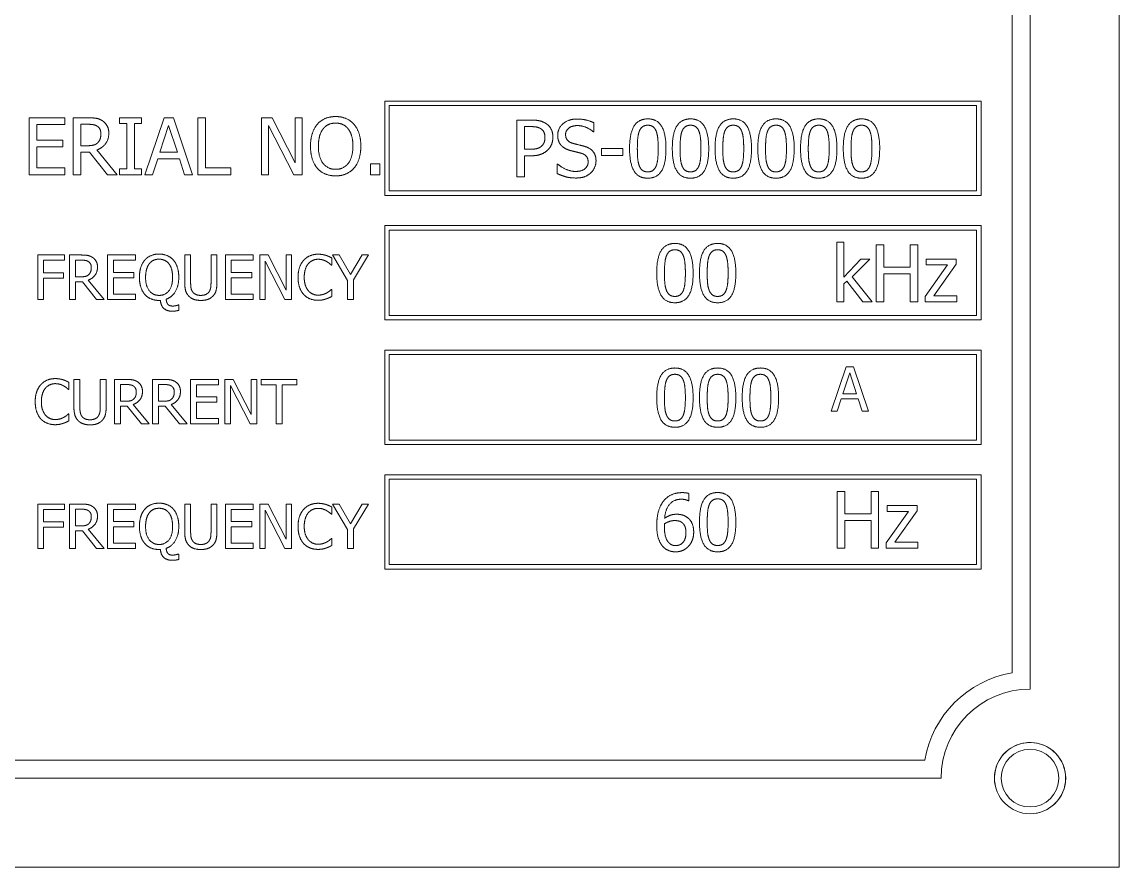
# Model space of a CAD drawing. Header units: millimetres. Extents: x 0 to 10092, y 0 to 7128.
# Drawn here: x 3996.5 to 4058.1, y 2591.2 to 2638.7 of the extents above; entities that cross this region are included whole.
import ezdxf

# ---------------------------------------------------------------- set-up
doc = ezdxf.new("R2010")
doc.units = ezdxf.units.MM
doc.header["$LTSCALE"] = 12
doc.layers.add('가시적인 것(ISO)', color=3, linetype='Continuous', lineweight=5, true_color=0x00ff00)
doc.layers.add('가시적인 좁은 것(ISO)', color=3, linetype='Continuous', lineweight=5, true_color=0x00ff00)

msp = doc.modelspace()

# ---------------------------------------------------------------- linework, layer by layer
at = {"layer": '가시적인 것(ISO)'}
for p, q in [((4058.142, 2686.209), (4058.142, 2591.209)), ((4053.142, 2601.209), (4053.142, 2676.209)), ((4052.142, 2675.293), (4052.142, 2602.125)), ((4016.892, 2634.259), (4016.892, 2628.959)), ((4050.392, 2634.259), (4016.892, 2634.259)), ((4050.392, 2628.959), (4050.392, 2634.259)), ((4017.142, 2629.209), (4017.142, 2634.009)), ((4017.142, 2634.009), (4050.142, 2634.009)), ((4050.142, 2634.009), (4050.142, 2629.209)), ((3996.916, 2630.124), (3996.916, 2633.324)), ((3996.916, 2633.324), (3998.918, 2633.324)), ((3998.918, 2633.324), (3998.918, 2632.945)), ((3999.385, 2630.124), (3999.385, 2633.324)), ((3999.385, 2633.324), (4000.21, 2633.324)), ((4001.991, 2632.997), (4001.991, 2633.324)), ((4001.991, 2633.324), (4003.231, 2633.324)), ((4003.231, 2633.324), (4003.231, 2632.997)), ((4003.412, 2630.124), (4004.491, 2633.324)), ((4004.491, 2633.324), (4005.015, 2633.324)), ((4005.015, 2633.324), (4006.094, 2630.124)), ((4006.397, 2630.124), (4006.397, 2633.324)), ((4006.397, 2633.324), (4006.822, 2633.324)), ((4006.822, 2633.324), (4006.822, 2630.503)), ((4009.96, 2630.124), (4009.96, 2633.324)), ((4009.96, 2633.324), (4010.564, 2633.324)), ((4010.564, 2633.324), (4011.853, 2630.79)), ((4011.853, 2630.79), (4011.853, 2633.324)), ((4011.853, 2633.324), (4012.25, 2633.324)), ((4012.25, 2633.324), (4012.25, 2630.124)), ((4024.313, 2633.194), (4025.117, 2633.194)), ((4024.313, 2629.994), (4024.313, 2633.194)), ((4028.633, 2633.044), (4028.633, 2632.536)), ((3998.918, 2632.945), (3997.342, 2632.945)), ((3997.342, 2632.945), (3997.342, 2632.069)), ((3999.81, 2632.956), (3999.81, 2631.752)), ((4000.233, 2632.956), (3999.81, 2632.956)), ((4002.398, 2632.997), (4001.991, 2632.997)), ((4002.398, 2630.451), (4002.398, 2632.997)), ((4003.231, 2632.997), (4002.824, 2632.997)), ((4002.824, 2632.997), (4002.824, 2630.451)), ((4004.742, 2632.888), (4004.25, 2631.382)), ((4005.238, 2631.382), (4004.742, 2632.888)), ((4011.773, 2630.124), (4010.357, 2632.883)), ((4010.357, 2632.883), (4010.357, 2630.124)), ((4024.738, 2632.826), (4024.738, 2631.55)), ((4025.091, 2632.826), (4024.738, 2632.826)), ((4028.633, 2632.536), (4028.602, 2632.536)), ((3997.342, 2632.069), (3998.812, 2632.069)), ((3998.812, 2632.069), (3998.812, 2631.69)), ((3998.812, 2631.69), (3997.342, 2631.69)), ((3997.342, 2631.69), (3997.342, 2630.503)), ((3999.81, 2631.752), (4000.184, 2631.752)), ((4000.298, 2631.397), (3999.81, 2631.397)), ((3999.81, 2631.397), (3999.81, 2630.124)), ((4001.309, 2630.124), (4000.298, 2631.397)), ((4000.723, 2631.516), (4001.861, 2630.124)), ((4004.25, 2631.382), (4005.238, 2631.382)), ((4024.738, 2631.55), (4025.029, 2631.55)), ((4025.099, 2631.187), (4024.738, 2631.187)), ((4024.738, 2631.187), (4024.738, 2629.994)), ((4029.061, 2631.2), (4029.061, 2631.589)), ((4029.061, 2631.589), (4030.272, 2631.589)), ((4030.272, 2631.2), (4029.061, 2631.2)), ((4030.272, 2631.589), (4030.272, 2631.2)), ((4004.133, 2631.019), (4003.843, 2630.124)), ((4005.354, 2631.019), (4004.133, 2631.019)), ((4005.645, 2630.124), (4005.354, 2631.019)), ((4016.095, 2630.124), (4016.095, 2630.736)), ((4016.095, 2630.736), (4016.609, 2630.736)), ((4016.609, 2630.736), (4016.609, 2630.124)), ((4026.582, 2630.186), (4026.582, 2630.721)), ((4026.582, 2630.721), (4026.613, 2630.721)), ((3998.918, 2630.124), (3996.916, 2630.124)), ((3997.342, 2630.503), (3998.918, 2630.503)), ((3998.918, 2630.503), (3998.918, 2630.124)), ((3999.81, 2630.124), (3999.385, 2630.124)), ((4001.861, 2630.124), (4001.309, 2630.124)), ((4001.991, 2630.124), (4001.991, 2630.451)), ((4001.991, 2630.451), (4002.398, 2630.451)), ((4003.231, 2630.124), (4001.991, 2630.124)), ((4002.824, 2630.451), (4003.231, 2630.451)), ((4003.231, 2630.451), (4003.231, 2630.124)), ((4003.843, 2630.124), (4003.412, 2630.124)), ((4006.094, 2630.124), (4005.645, 2630.124)), ((4008.251, 2630.124), (4006.397, 2630.124)), ((4006.822, 2630.503), (4008.251, 2630.503)), ((4008.251, 2630.503), (4008.251, 2630.124)), ((4010.357, 2630.124), (4009.96, 2630.124)), ((4012.25, 2630.124), (4011.773, 2630.124)), ((4016.609, 2630.124), (4016.095, 2630.124)), ((4024.738, 2629.994), (4024.313, 2629.994)), ((4016.892, 2628.959), (4050.392, 2628.959)), ((4050.142, 2629.209), (4017.142, 2629.209)), ((4016.892, 2627.259), (4016.892, 2621.959)), ((4050.392, 2627.259), (4016.892, 2627.259)), ((4017.142, 2622.209), (4017.142, 2627.009)), ((4017.142, 2627.009), (4050.142, 2627.009)), ((4050.142, 2627.009), (4050.142, 2622.209)), ((4050.392, 2621.959), (4050.392, 2627.259)), ((4042.282, 2622.983), (4042.282, 2626.325)), ((4042.282, 2626.325), (4042.686, 2626.325)), ((4042.686, 2626.325), (4042.686, 2624.37)), ((3997.395, 2623.11), (3997.395, 2625.61)), ((3997.395, 2625.61), (3998.89, 2625.61)), ((3998.89, 2625.61), (3998.89, 2625.314)), ((3999.188, 2623.11), (3999.188, 2625.61)), ((3999.188, 2625.61), (3999.832, 2625.61)), ((4001.321, 2623.11), (4001.321, 2625.61)), ((4001.321, 2625.61), (4002.885, 2625.61)), ((4002.885, 2625.61), (4002.885, 2625.314)), ((4005.652, 2624.05), (4005.652, 2625.61)), ((4005.652, 2625.61), (4005.985, 2625.61)), ((4005.985, 2625.61), (4005.985, 2624.05)), ((4007.129, 2624.041), (4007.129, 2625.61)), ((4007.129, 2625.61), (4007.462, 2625.61)), ((4007.462, 2625.61), (4007.462, 2624.05)), ((4007.938, 2623.11), (4007.938, 2625.61)), ((4007.938, 2625.61), (4009.502, 2625.61)), ((4009.502, 2625.61), (4009.502, 2625.314)), ((4009.866, 2623.11), (4009.866, 2625.61)), ((4009.866, 2625.61), (4010.338, 2625.61)), ((4010.338, 2625.61), (4011.345, 2623.63)), ((4011.345, 2623.63), (4011.345, 2625.61)), ((4011.345, 2625.61), (4011.655, 2625.61)), ((4011.655, 2625.61), (4011.655, 2623.11)), ((4013.955, 2625.61), (4014.323, 2625.61)), ((4014.8, 2624.181), (4013.955, 2625.61)), ((4014.323, 2625.61), (4014.968, 2624.509)), ((4014.968, 2624.509), (4015.624, 2625.61)), ((4015.977, 2625.61), (4015.132, 2624.216)), ((4015.624, 2625.61), (4015.977, 2625.61)), ((4044.504, 2622.983), (4044.504, 2626.183)), ((4044.504, 2626.183), (4044.929, 2626.183)), ((4044.929, 2626.183), (4044.929, 2624.928)), ((4046.402, 2624.928), (4046.402, 2626.183)), ((4046.402, 2626.183), (4046.828, 2626.183)), ((4046.828, 2626.183), (4046.828, 2622.983)), ((3998.89, 2625.314), (3997.727, 2625.314)), ((3997.727, 2625.314), (3997.727, 2624.609)), ((3999.52, 2625.322), (3999.52, 2624.382)), ((3999.85, 2625.322), (3999.52, 2625.322)), ((4002.885, 2625.314), (4001.653, 2625.314)), ((4001.653, 2625.314), (4001.653, 2624.629)), ((4009.502, 2625.314), (4008.27, 2625.314)), ((4008.27, 2625.314), (4008.27, 2624.629)), ((4011.283, 2623.11), (4010.176, 2625.265)), ((4010.176, 2625.265), (4010.176, 2623.11)), ((4013.916, 2625.042), (4013.89, 2625.042)), ((4013.916, 2625.443), (4013.916, 2625.042)), ((4042.686, 2624.37), (4043.635, 2625.384)), ((4044.139, 2625.384), (4043.153, 2624.38)), ((4043.635, 2625.384), (4044.139, 2625.384)), ((4047.258, 2623.283), (4048.513, 2625.052)), ((4047.31, 2625.052), (4047.31, 2625.384)), ((4047.31, 2625.384), (4048.998, 2625.384)), ((4048.513, 2625.052), (4047.31, 2625.052)), ((4048.998, 2625.096), (4047.738, 2623.322)), ((4048.998, 2625.384), (4048.998, 2625.096)), ((3997.727, 2624.609), (3998.841, 2624.609)), ((3998.841, 2624.609), (3998.841, 2624.313)), ((3999.52, 2624.382), (3999.812, 2624.382)), ((4001.653, 2624.629), (4002.802, 2624.629)), ((4002.802, 2624.629), (4002.802, 2624.333)), ((4008.27, 2624.629), (4009.419, 2624.629)), ((4009.419, 2624.629), (4009.419, 2624.333)), ((4043.153, 2624.38), (4044.271, 2622.983)), ((4044.929, 2624.928), (4046.402, 2624.928)), ((4046.402, 2624.549), (4044.929, 2624.549)), ((4044.929, 2624.549), (4044.929, 2622.983)), ((4046.402, 2622.983), (4046.402, 2624.549)), ((3998.841, 2624.313), (3997.727, 2624.313)), ((3997.727, 2624.313), (3997.727, 2623.11)), ((3999.901, 2624.104), (3999.52, 2624.104)), ((3999.52, 2624.104), (3999.52, 2623.11)), ((4000.691, 2623.11), (3999.901, 2624.104)), ((4000.233, 2624.197), (4001.122, 2623.11)), ((4001.653, 2624.333), (4001.653, 2623.405)), ((4002.802, 2624.333), (4001.653, 2624.333)), ((4008.27, 2624.333), (4008.27, 2623.405)), ((4009.419, 2624.333), (4008.27, 2624.333)), ((4014.8, 2623.11), (4014.8, 2624.181)), ((4015.132, 2624.216), (4015.132, 2623.11)), ((4042.847, 2624.142), (4042.686, 2623.986)), ((4042.686, 2623.986), (4042.686, 2622.983)), ((4043.739, 2622.983), (4042.847, 2624.142)), ((4001.653, 2623.405), (4002.885, 2623.405)), ((4002.885, 2623.405), (4002.885, 2623.11)), ((4008.27, 2623.405), (4009.502, 2623.405)), ((4009.502, 2623.405), (4009.502, 2623.11)), ((4013.892, 2623.677), (4013.916, 2623.677)), ((4013.916, 2623.677), (4013.916, 2623.28)), ((4047.258, 2622.983), (4047.258, 2623.283)), ((4047.738, 2623.322), (4049.022, 2623.322)), ((4049.022, 2623.322), (4049.022, 2622.983)), ((3997.727, 2623.11), (3997.395, 2623.11)), ((3999.52, 2623.11), (3999.188, 2623.11)), ((4001.122, 2623.11), (4000.691, 2623.11)), ((4002.885, 2623.11), (4001.321, 2623.11)), ((4004.289, 2623.057), (4004.212, 2623.057)), ((4005.282, 2622.8), (4005.326, 2622.8)), ((4005.326, 2622.8), (4005.326, 2622.498)), ((4009.502, 2623.11), (4007.938, 2623.11)), ((4010.176, 2623.11), (4009.866, 2623.11)), ((4011.655, 2623.11), (4011.283, 2623.11)), ((4015.132, 2623.11), (4014.8, 2623.11)), ((4042.686, 2622.983), (4042.282, 2622.983)), ((4044.271, 2622.983), (4043.739, 2622.983)), ((4044.929, 2622.983), (4044.504, 2622.983)), ((4046.828, 2622.983), (4046.402, 2622.983)), ((4049.022, 2622.983), (4047.258, 2622.983)), ((4016.892, 2621.959), (4050.392, 2621.959)), ((4050.142, 2622.209), (4017.142, 2622.209)), ((4016.892, 2620.259), (4016.892, 2614.959)), ((4050.392, 2620.259), (4016.892, 2620.259)), ((4050.392, 2614.959), (4050.392, 2620.259)), ((4017.142, 2615.209), (4017.142, 2620.009)), ((4017.142, 2620.009), (4050.142, 2620.009)), ((4050.142, 2620.009), (4050.142, 2615.209)), ((4041.973, 2616.825), (4042.815, 2619.325)), ((4043.012, 2618.985), (4042.627, 2617.808)), ((4042.815, 2619.325), (4043.225, 2619.325)), ((4043.399, 2617.808), (4043.012, 2618.985)), ((4043.225, 2619.325), (4044.067, 2616.825)), ((3999.149, 2618.451), (3999.149, 2618.05)), ((3999.429, 2617.058), (3999.429, 2618.618)), ((3999.429, 2618.618), (3999.761, 2618.618)), ((3999.761, 2618.618), (3999.761, 2617.058)), ((4000.906, 2617.05), (4000.906, 2618.618)), ((4000.906, 2618.618), (4001.238, 2618.618)), ((4001.238, 2618.618), (4001.238, 2617.058)), ((4001.714, 2616.118), (4001.714, 2618.618)), ((4001.714, 2618.618), (4002.358, 2618.618)), ((4002.046, 2618.33), (4002.046, 2617.39)), ((4002.377, 2618.33), (4002.046, 2618.33)), ((4003.847, 2616.118), (4003.847, 2618.618)), ((4003.847, 2618.618), (4004.492, 2618.618)), ((4004.18, 2618.33), (4004.18, 2617.39)), ((4004.51, 2618.33), (4004.18, 2618.33)), ((4005.981, 2616.118), (4005.981, 2618.618)), ((4005.981, 2618.618), (4007.545, 2618.618)), ((4007.545, 2618.322), (4006.313, 2618.322)), ((4006.313, 2618.322), (4006.313, 2617.637)), ((4007.545, 2618.618), (4007.545, 2618.322)), ((4007.909, 2616.118), (4007.909, 2618.618)), ((4007.909, 2618.618), (4008.381, 2618.618)), ((4009.325, 2616.118), (4008.219, 2618.273)), ((4008.219, 2618.273), (4008.219, 2616.118)), ((4008.381, 2618.618), (4009.388, 2616.638)), ((4009.388, 2616.638), (4009.388, 2618.618)), ((4009.388, 2618.618), (4009.698, 2618.618)), ((4009.698, 2618.618), (4009.698, 2616.118)), ((4009.949, 2618.322), (4009.949, 2618.618)), ((4009.949, 2618.618), (4011.959, 2618.618)), ((4010.788, 2618.322), (4009.949, 2618.322)), ((4010.788, 2616.118), (4010.788, 2618.322)), ((4011.12, 2618.322), (4011.12, 2616.118)), ((4011.959, 2618.322), (4011.12, 2618.322)), ((4011.959, 2618.618), (4011.959, 2618.322)), ((3999.149, 2618.05), (3999.123, 2618.05)), ((4006.313, 2617.637), (4007.462, 2617.637)), ((4007.462, 2617.637), (4007.462, 2617.341)), ((4042.627, 2617.808), (4043.399, 2617.808)), ((4002.046, 2617.39), (4002.338, 2617.39)), ((4002.427, 2617.112), (4002.046, 2617.112)), ((4002.046, 2617.112), (4002.046, 2616.118)), ((4003.217, 2616.118), (4002.427, 2617.112)), ((4002.759, 2617.206), (4003.649, 2616.118)), ((4004.18, 2617.39), (4004.471, 2617.39)), ((4004.56, 2617.112), (4004.18, 2617.112)), ((4004.18, 2617.112), (4004.18, 2616.118)), ((4005.351, 2616.118), (4004.56, 2617.112)), ((4004.893, 2617.206), (4005.782, 2616.118)), ((4006.313, 2617.341), (4006.313, 2616.413)), ((4007.462, 2617.341), (4006.313, 2617.341)), ((4042.536, 2617.524), (4042.309, 2616.825)), ((4043.49, 2617.524), (4042.536, 2617.524)), ((4043.717, 2616.825), (4043.49, 2617.524)), ((3999.125, 2616.685), (3999.149, 2616.685)), ((3999.149, 2616.685), (3999.149, 2616.288)), ((4006.313, 2616.413), (4007.545, 2616.413)), ((4007.545, 2616.413), (4007.545, 2616.118)), ((4042.309, 2616.825), (4041.973, 2616.825)), ((4044.067, 2616.825), (4043.717, 2616.825)), ((4002.046, 2616.118), (4001.714, 2616.118)), ((4003.649, 2616.118), (4003.217, 2616.118)), ((4004.18, 2616.118), (4003.847, 2616.118)), ((4005.782, 2616.118), (4005.351, 2616.118)), ((4007.545, 2616.118), (4005.981, 2616.118)), ((4008.219, 2616.118), (4007.909, 2616.118)), ((4009.698, 2616.118), (4009.325, 2616.118)), ((4011.12, 2616.118), (4010.788, 2616.118)), ((4050.142, 2615.209), (4017.142, 2615.209)), ((4016.892, 2614.959), (4050.392, 2614.959)), ((4016.892, 2613.259), (4016.892, 2607.959)), ((4050.392, 2613.259), (4016.892, 2613.259)), ((4017.142, 2608.209), (4017.142, 2613.009)), ((4017.142, 2613.009), (4050.142, 2613.009)), ((4050.142, 2613.009), (4050.142, 2608.209)), ((4050.392, 2607.959), (4050.392, 2613.259)), ((4033.967, 2612.21), (4033.967, 2611.798)), ((4042.313, 2609.125), (4042.313, 2612.325)), ((4042.313, 2612.325), (4042.738, 2612.325)), ((4042.738, 2612.325), (4042.738, 2611.07)), ((4044.211, 2611.07), (4044.211, 2612.325)), ((4044.211, 2612.325), (4044.636, 2612.325)), ((4044.636, 2612.325), (4044.636, 2609.125)), ((3997.395, 2609.11), (3997.395, 2611.61)), ((3997.395, 2611.61), (3998.89, 2611.61)), ((3998.89, 2611.61), (3998.89, 2611.314)), ((3999.188, 2609.11), (3999.188, 2611.61)), ((3999.188, 2611.61), (3999.832, 2611.61)), ((4001.321, 2609.11), (4001.321, 2611.61)), ((4001.321, 2611.61), (4002.885, 2611.61)), ((4002.885, 2611.61), (4002.885, 2611.314)), ((4005.652, 2610.05), (4005.652, 2611.61)), ((4005.652, 2611.61), (4005.985, 2611.61)), ((4005.985, 2611.61), (4005.985, 2610.05)), ((4007.129, 2610.041), (4007.129, 2611.61)), ((4007.129, 2611.61), (4007.462, 2611.61)), ((4007.462, 2611.61), (4007.462, 2610.05)), ((4007.938, 2609.11), (4007.938, 2611.61)), ((4007.938, 2611.61), (4009.502, 2611.61)), ((4009.502, 2611.61), (4009.502, 2611.314)), ((4009.866, 2609.11), (4009.866, 2611.61)), ((4009.866, 2611.61), (4010.338, 2611.61)), ((4010.338, 2611.61), (4011.345, 2609.63)), ((4011.345, 2609.63), (4011.345, 2611.61)), ((4011.345, 2611.61), (4011.655, 2611.61)), ((4011.655, 2611.61), (4011.655, 2609.11)), ((4013.916, 2611.443), (4013.916, 2611.042)), ((4013.955, 2611.61), (4014.323, 2611.61)), ((4014.8, 2610.181), (4013.955, 2611.61)), ((4014.323, 2611.61), (4014.968, 2610.509)), ((4014.968, 2610.509), (4015.624, 2611.61)), ((4015.977, 2611.61), (4015.132, 2610.216)), ((4015.624, 2611.61), (4015.977, 2611.61)), ((4033.967, 2611.798), (4033.949, 2611.798)), ((4045.119, 2611.195), (4045.119, 2611.527)), ((4045.119, 2611.527), (4046.807, 2611.527)), ((4046.807, 2611.527), (4046.807, 2611.239)), ((3998.89, 2611.314), (3997.727, 2611.314)), ((3997.727, 2611.314), (3997.727, 2610.609)), ((3999.52, 2611.322), (3999.52, 2610.382)), ((3999.85, 2611.322), (3999.52, 2611.322)), ((4002.885, 2611.314), (4001.653, 2611.314)), ((4001.653, 2611.314), (4001.653, 2610.629)), ((4009.502, 2611.314), (4008.27, 2611.314)), ((4008.27, 2611.314), (4008.27, 2610.629)), ((4011.283, 2609.11), (4010.176, 2611.265)), ((4010.176, 2611.265), (4010.176, 2609.11)), ((4013.916, 2611.042), (4013.89, 2611.042)), ((4042.738, 2611.07), (4044.211, 2611.07)), ((4045.067, 2609.426), (4046.322, 2611.195)), ((4046.322, 2611.195), (4045.119, 2611.195)), ((4046.807, 2611.239), (4045.547, 2609.465)), ((3997.727, 2610.609), (3998.841, 2610.609)), ((3998.841, 2610.313), (3997.727, 2610.313)), ((3997.727, 2610.313), (3997.727, 2609.11)), ((3998.841, 2610.609), (3998.841, 2610.313)), ((3999.52, 2610.382), (3999.812, 2610.382)), ((4000.233, 2610.197), (4001.122, 2609.11)), ((4001.653, 2610.629), (4002.802, 2610.629)), ((4001.653, 2610.333), (4001.653, 2609.405)), ((4002.802, 2610.333), (4001.653, 2610.333)), ((4002.802, 2610.629), (4002.802, 2610.333)), ((4008.27, 2610.629), (4009.419, 2610.629)), ((4008.27, 2610.333), (4008.27, 2609.405)), ((4009.419, 2610.333), (4008.27, 2610.333)), ((4009.419, 2610.629), (4009.419, 2610.333)), ((4015.132, 2610.216), (4015.132, 2609.11)), ((4044.211, 2610.692), (4042.738, 2610.692)), ((4042.738, 2610.692), (4042.738, 2609.125)), ((4044.211, 2609.125), (4044.211, 2610.692)), ((3999.901, 2610.104), (3999.52, 2610.104)), ((3999.52, 2610.104), (3999.52, 2609.11)), ((4000.691, 2609.11), (3999.901, 2610.104)), ((4013.892, 2609.677), (4013.916, 2609.677)), ((4013.916, 2609.677), (4013.916, 2609.28)), ((4014.8, 2609.11), (4014.8, 2610.181)), ((3997.727, 2609.11), (3997.395, 2609.11)), ((3999.52, 2609.11), (3999.188, 2609.11)), ((4001.122, 2609.11), (4000.691, 2609.11)), ((4002.885, 2609.11), (4001.321, 2609.11)), ((4001.653, 2609.405), (4002.885, 2609.405)), ((4002.885, 2609.405), (4002.885, 2609.11)), ((4004.289, 2609.057), (4004.212, 2609.057)), ((4009.502, 2609.11), (4007.938, 2609.11)), ((4008.27, 2609.405), (4009.502, 2609.405)), ((4009.502, 2609.405), (4009.502, 2609.11)), ((4010.176, 2609.11), (4009.866, 2609.11)), ((4011.655, 2609.11), (4011.283, 2609.11)), ((4015.132, 2609.11), (4014.8, 2609.11)), ((4042.738, 2609.125), (4042.313, 2609.125)), ((4044.636, 2609.125), (4044.211, 2609.125)), ((4045.067, 2609.125), (4045.067, 2609.426)), ((4046.83, 2609.125), (4045.067, 2609.125)), ((4045.547, 2609.465), (4046.83, 2609.465)), ((4046.83, 2609.465), (4046.83, 2609.125)), ((4005.282, 2608.8), (4005.326, 2608.8)), ((4005.326, 2608.8), (4005.326, 2608.498)), ((4016.892, 2607.959), (4050.392, 2607.959)), ((4050.142, 2608.209), (4017.142, 2608.209)), ((4047.225, 2597.209), (3919.058, 2597.209)), ((3918.142, 2596.209), (4048.142, 2596.209)), ((4058.142, 2591.209), (3908.142, 2591.209))]:
    msp.add_line(p, q, dxfattribs=at)
for radius in [2.002, 1.621]:
    msp.add_circle((4053.142, 2596.209), radius, dxfattribs=at)
for radius, start, end in [(6, 99.59407, 170.40593), (5, 90, 180)]:
    msp.add_arc((4053.142, 2596.209), radius, start, end, dxfattribs=at)
for points in [[(4000.21, 2633.324), (4000.484, 2633.324), (4000.855, 2633.264), (4001.024, 2633.155)], [(4001.024, 2633.155), (4001.192, 2633.046), (4001.387, 2632.707), (4001.387, 2632.455)], [(4013.1, 2632.958), (4013.287, 2633.171), (4013.808, 2633.391), (4014.13, 2633.391)], [(4014.132, 2633.023), (4013.902, 2633.023), (4013.554, 2632.862), (4013.422, 2632.691)], [(4014.13, 2633.391), (4014.457, 2633.391), (4014.98, 2633.163), (4015.162, 2632.958)], [(4014.84, 2632.691), (4014.713, 2632.857), (4014.355, 2633.023), (4014.132, 2633.023)], [(4025.117, 2633.194), (4025.402, 2633.194), (4025.801, 2633.101), (4025.954, 2632.995)], [(4026.605, 2632.336), (4026.605, 2632.725), (4027.212, 2633.251), (4027.681, 2633.251)], [(4027.681, 2633.251), (4027.951, 2633.251), (4028.428, 2633.145), (4028.633, 2633.044)], [(4030.643, 2631.592), (4030.643, 2632.458), (4031.143, 2633.259), (4031.667, 2633.259)], [(4031.667, 2633.259), (4032.194, 2633.259), (4032.689, 2632.429), (4032.689, 2631.594)], [(4033.044, 2631.592), (4033.044, 2632.458), (4033.545, 2633.259), (4034.069, 2633.259)], [(4034.069, 2633.259), (4034.595, 2633.259), (4035.09, 2632.429), (4035.09, 2631.594)], [(4035.445, 2631.592), (4035.445, 2632.458), (4035.946, 2633.259), (4036.47, 2633.259)], [(4036.47, 2633.259), (4036.996, 2633.259), (4037.492, 2632.429), (4037.492, 2631.594)], [(4037.847, 2631.592), (4037.847, 2632.458), (4038.347, 2633.259), (4038.871, 2633.259)], [(4038.871, 2633.259), (4039.398, 2633.259), (4039.893, 2632.429), (4039.893, 2631.594)], [(4040.248, 2631.592), (4040.248, 2632.458), (4040.749, 2633.259), (4041.272, 2633.259)], [(4041.272, 2633.259), (4041.799, 2633.259), (4042.294, 2632.429), (4042.294, 2631.594)], [(4042.649, 2631.592), (4042.649, 2632.458), (4043.15, 2633.259), (4043.674, 2633.259)], [(4043.674, 2633.259), (4044.2, 2633.259), (4044.695, 2632.429), (4044.695, 2631.594)], [(4000.741, 2632.847), (4000.65, 2632.906), (4000.409, 2632.956), (4000.233, 2632.956)], [(4001.387, 2632.455), (4001.387, 2632.105), (4001.029, 2631.631), (4000.723, 2631.516)], [(4000.943, 2632.421), (4000.943, 2632.562), (4000.845, 2632.777), (4000.741, 2632.847)], [(4000.762, 2631.918), (4000.855, 2632.007), (4000.943, 2632.256), (4000.943, 2632.421)], [(4012.717, 2631.724), (4012.717, 2632.126), (4012.916, 2632.738), (4013.1, 2632.958)], [(4013.422, 2632.691), (4013.295, 2632.528), (4013.16, 2632.035), (4013.16, 2631.724)], [(4015.102, 2631.724), (4015.102, 2632.04), (4014.965, 2632.53), (4014.84, 2632.691)], [(4015.162, 2632.958), (4015.343, 2632.746), (4015.546, 2632.123), (4015.546, 2631.724)], [(4025.661, 2632.704), (4025.56, 2632.772), (4025.291, 2632.826), (4025.091, 2632.826)], [(4025.892, 2632.217), (4025.892, 2632.383), (4025.778, 2632.627), (4025.661, 2632.704)], [(4025.954, 2632.995), (4026.133, 2632.873), (4026.336, 2632.497), (4026.336, 2632.23)], [(4027.71, 2632.883), (4027.414, 2632.883), (4027.049, 2632.606), (4027.049, 2632.38)], [(4028.602, 2632.536), (4028.449, 2632.676), (4027.972, 2632.883), (4027.71, 2632.883)], [(4031.19, 2632.567), (4031.125, 2632.404), (4031.079, 2631.906), (4031.079, 2631.592)], [(4031.667, 2632.904), (4031.488, 2632.904), (4031.257, 2632.735), (4031.19, 2632.567)], [(4032.137, 2632.572), (4032.072, 2632.735), (4031.846, 2632.904), (4031.667, 2632.904)], [(4032.253, 2631.594), (4032.253, 2631.924), (4032.201, 2632.409), (4032.137, 2632.572)], [(4033.591, 2632.567), (4033.527, 2632.404), (4033.48, 2631.906), (4033.48, 2631.592)], [(4034.069, 2632.904), (4033.89, 2632.904), (4033.659, 2632.735), (4033.591, 2632.567)], [(4034.538, 2632.572), (4034.473, 2632.735), (4034.247, 2632.904), (4034.069, 2632.904)], [(4034.655, 2631.594), (4034.655, 2631.924), (4034.603, 2632.409), (4034.538, 2632.572)], [(4035.993, 2632.567), (4035.928, 2632.404), (4035.881, 2631.906), (4035.881, 2631.592)], [(4036.47, 2632.904), (4036.291, 2632.904), (4036.06, 2632.735), (4035.993, 2632.567)], [(4036.939, 2632.572), (4036.874, 2632.735), (4036.649, 2632.904), (4036.47, 2632.904)], [(4037.056, 2631.594), (4037.056, 2631.924), (4037.004, 2632.409), (4036.939, 2632.572)], [(4038.394, 2632.567), (4038.329, 2632.404), (4038.282, 2631.906), (4038.282, 2631.592)], [(4038.871, 2632.904), (4038.692, 2632.904), (4038.461, 2632.735), (4038.394, 2632.567)], [(4039.34, 2632.572), (4039.276, 2632.735), (4039.05, 2632.904), (4038.871, 2632.904)], [(4039.457, 2631.594), (4039.457, 2631.924), (4039.405, 2632.409), (4039.34, 2632.572)], [(4040.795, 2632.567), (4040.73, 2632.404), (4040.684, 2631.906), (4040.684, 2631.592)], [(4041.272, 2632.904), (4041.093, 2632.904), (4040.863, 2632.735), (4040.795, 2632.567)], [(4041.742, 2632.572), (4041.677, 2632.735), (4041.451, 2632.904), (4041.272, 2632.904)], [(4041.858, 2631.594), (4041.858, 2631.924), (4041.807, 2632.409), (4041.742, 2632.572)], [(4043.197, 2632.567), (4043.132, 2632.404), (4043.085, 2631.906), (4043.085, 2631.592)], [(4043.674, 2632.904), (4043.495, 2632.904), (4043.264, 2632.735), (4043.197, 2632.567)], [(4044.143, 2632.572), (4044.078, 2632.735), (4043.853, 2632.904), (4043.674, 2632.904)], [(4044.26, 2631.594), (4044.26, 2631.924), (4044.208, 2632.409), (4044.143, 2632.572)], [(4000.184, 2631.752), (4000.368, 2631.752), (4000.661, 2631.817), (4000.762, 2631.918)], [(4025.711, 2631.742), (4025.807, 2631.838), (4025.892, 2632.064), (4025.892, 2632.217)], [(4026.336, 2632.23), (4026.336, 2632.022), (4026.188, 2631.649), (4026.056, 2631.519)], [(4026.813, 2631.758), (4026.714, 2631.864), (4026.605, 2632.149), (4026.605, 2632.336)], [(4027.049, 2632.38), (4027.049, 2632.178), (4027.264, 2631.937), (4027.466, 2631.882)], [(4027.466, 2631.882), (4027.601, 2631.846), (4027.993, 2631.753), (4028.122, 2631.714)], [(4013.098, 2630.492), (4012.914, 2630.705), (4012.717, 2631.33), (4012.717, 2631.724)], [(4013.16, 2631.724), (4013.16, 2631.094), (4013.689, 2630.425), (4014.132, 2630.425)], [(4014.132, 2630.425), (4014.576, 2630.425), (4015.102, 2631.094), (4015.102, 2631.724)], [(4015.546, 2631.724), (4015.546, 2631.335), (4015.349, 2630.705), (4015.162, 2630.492)], [(4025.029, 2631.55), (4025.288, 2631.55), (4025.607, 2631.633), (4025.711, 2631.742)], [(4026.056, 2631.519), (4025.89, 2631.356), (4025.441, 2631.187), (4025.099, 2631.187)], [(4027.342, 2631.475), (4027.176, 2631.519), (4026.914, 2631.651), (4026.813, 2631.758)], [(4027.92, 2631.33), (4027.772, 2631.371), (4027.526, 2631.428), (4027.342, 2631.475)], [(4028.314, 2630.84), (4028.314, 2631.032), (4028.125, 2631.27), (4027.92, 2631.33)], [(4028.122, 2631.714), (4028.452, 2631.613), (4028.758, 2631.205), (4028.758, 2630.907)], [(4031.667, 2629.927), (4031.138, 2629.927), (4030.643, 2630.749), (4030.643, 2631.592)], [(4031.079, 2631.592), (4031.079, 2631.255), (4031.12, 2630.804), (4031.187, 2630.627)], [(4032.689, 2631.594), (4032.689, 2630.733), (4032.188, 2629.927), (4031.667, 2629.927)], [(4032.139, 2630.619), (4032.201, 2630.778), (4032.253, 2631.265), (4032.253, 2631.594)], [(4034.069, 2629.927), (4033.54, 2629.927), (4033.044, 2630.749), (4033.044, 2631.592)], [(4033.48, 2631.592), (4033.48, 2631.255), (4033.521, 2630.804), (4033.589, 2630.627)], [(4035.09, 2631.594), (4035.09, 2630.733), (4034.59, 2629.927), (4034.069, 2629.927)], [(4034.54, 2630.619), (4034.603, 2630.778), (4034.655, 2631.265), (4034.655, 2631.594)], [(4036.47, 2629.927), (4035.941, 2629.927), (4035.445, 2630.749), (4035.445, 2631.592)], [(4035.881, 2631.592), (4035.881, 2631.255), (4035.923, 2630.804), (4035.99, 2630.627)], [(4037.492, 2631.594), (4037.492, 2630.733), (4036.991, 2629.927), (4036.47, 2629.927)], [(4036.942, 2630.619), (4037.004, 2630.778), (4037.056, 2631.265), (4037.056, 2631.594)], [(4038.871, 2629.927), (4038.342, 2629.927), (4037.847, 2630.749), (4037.847, 2631.592)], [(4038.282, 2631.592), (4038.282, 2631.255), (4038.324, 2630.804), (4038.391, 2630.627)], [(4039.893, 2631.594), (4039.893, 2630.733), (4039.392, 2629.927), (4038.871, 2629.927)], [(4039.343, 2630.619), (4039.405, 2630.778), (4039.457, 2631.265), (4039.457, 2631.594)], [(4041.272, 2629.927), (4040.743, 2629.927), (4040.248, 2630.749), (4040.248, 2631.592)], [(4040.684, 2631.592), (4040.684, 2631.255), (4040.725, 2630.804), (4040.793, 2630.627)], [(4042.294, 2631.594), (4042.294, 2630.733), (4041.794, 2629.927), (4041.272, 2629.927)], [(4041.744, 2630.619), (4041.807, 2630.778), (4041.858, 2631.265), (4041.858, 2631.594)], [(4043.674, 2629.927), (4043.145, 2629.927), (4042.649, 2630.749), (4042.649, 2631.592)], [(4043.085, 2631.592), (4043.085, 2631.255), (4043.127, 2630.804), (4043.194, 2630.627)], [(4044.695, 2631.594), (4044.695, 2630.733), (4044.195, 2629.927), (4043.674, 2629.927)], [(4044.146, 2630.619), (4044.208, 2630.778), (4044.26, 2631.265), (4044.26, 2631.594)], [(4026.613, 2630.721), (4026.823, 2630.523), (4027.355, 2630.306), (4027.601, 2630.306)], [(4027.601, 2630.306), (4027.954, 2630.306), (4028.314, 2630.599), (4028.314, 2630.84)], [(4028.758, 2630.907), (4028.758, 2630.718), (4028.605, 2630.355), (4028.467, 2630.228)], [(4031.187, 2630.627), (4031.25, 2630.461), (4031.481, 2630.282), (4031.667, 2630.282)], [(4031.667, 2630.282), (4031.844, 2630.282), (4032.074, 2630.451), (4032.139, 2630.619)], [(4033.589, 2630.627), (4033.651, 2630.461), (4033.882, 2630.282), (4034.069, 2630.282)], [(4034.069, 2630.282), (4034.245, 2630.282), (4034.476, 2630.451), (4034.54, 2630.619)], [(4035.99, 2630.627), (4036.052, 2630.461), (4036.283, 2630.282), (4036.47, 2630.282)], [(4036.47, 2630.282), (4036.646, 2630.282), (4036.877, 2630.451), (4036.942, 2630.619)], [(4038.391, 2630.627), (4038.454, 2630.461), (4038.684, 2630.282), (4038.871, 2630.282)], [(4038.871, 2630.282), (4039.047, 2630.282), (4039.278, 2630.451), (4039.343, 2630.619)], [(4040.793, 2630.627), (4040.855, 2630.461), (4041.086, 2630.282), (4041.272, 2630.282)], [(4041.272, 2630.282), (4041.449, 2630.282), (4041.68, 2630.451), (4041.744, 2630.619)], [(4043.194, 2630.627), (4043.256, 2630.461), (4043.487, 2630.282), (4043.674, 2630.282)], [(4043.674, 2630.282), (4043.85, 2630.282), (4044.081, 2630.451), (4044.146, 2630.619)], [(4014.13, 2630.056), (4013.806, 2630.056), (4013.287, 2630.277), (4013.098, 2630.492)], [(4015.162, 2630.492), (4014.965, 2630.269), (4014.444, 2630.056), (4014.13, 2630.056)], [(4027.632, 2629.937), (4027.285, 2629.937), (4026.797, 2630.083), (4026.582, 2630.186)], [(4028.467, 2630.228), (4028.314, 2630.088), (4027.925, 2629.937), (4027.632, 2629.937)], [(4032.168, 2624.592), (4032.168, 2625.458), (4032.668, 2626.259), (4033.192, 2626.259)], [(4033.192, 2626.259), (4033.718, 2626.259), (4034.214, 2625.429), (4034.214, 2624.594)], [(4034.569, 2624.592), (4034.569, 2625.458), (4035.069, 2626.259), (4035.593, 2626.259)], [(4035.593, 2626.259), (4036.12, 2626.259), (4036.615, 2625.429), (4036.615, 2624.594)], [(3999.832, 2625.61), (4000.047, 2625.61), (4000.336, 2625.563), (4000.468, 2625.478)], [(4003.408, 2625.322), (4003.554, 2625.49), (4003.961, 2625.662), (4004.212, 2625.662)], [(4004.212, 2625.662), (4004.467, 2625.662), (4004.877, 2625.484), (4005.018, 2625.322)], [(4012.332, 2625.31), (4012.482, 2625.478), (4012.891, 2625.654), (4013.144, 2625.654)], [(4013.144, 2625.654), (4013.27, 2625.654), (4013.491, 2625.618), (4013.584, 2625.589)], [(4033.192, 2625.904), (4033.013, 2625.904), (4032.782, 2625.735), (4032.715, 2625.567)], [(4033.661, 2625.572), (4033.597, 2625.735), (4033.371, 2625.904), (4033.192, 2625.904)], [(4035.593, 2625.904), (4035.414, 2625.904), (4035.184, 2625.735), (4035.116, 2625.567)], [(4036.063, 2625.572), (4035.998, 2625.735), (4035.772, 2625.904), (4035.593, 2625.904)], [(4000.247, 2625.237), (4000.176, 2625.283), (3999.988, 2625.322), (3999.85, 2625.322)], [(4000.405, 2624.904), (4000.405, 2625.014), (4000.328, 2625.182), (4000.247, 2625.237)], [(4000.468, 2625.478), (4000.6, 2625.393), (4000.752, 2625.127), (4000.752, 2624.931)], [(4003.108, 2624.357), (4003.108, 2624.674), (4003.264, 2625.152), (4003.408, 2625.322)], [(4003.659, 2625.115), (4003.56, 2624.988), (4003.454, 2624.601), (4003.454, 2624.357)], [(4004.214, 2625.374), (4004.034, 2625.374), (4003.762, 2625.249), (4003.659, 2625.115)], [(4004.767, 2625.115), (4004.668, 2625.245), (4004.388, 2625.374), (4004.214, 2625.374)], [(4004.972, 2624.357), (4004.972, 2624.607), (4004.864, 2624.99), (4004.767, 2625.115)], [(4005.018, 2625.322), (4005.16, 2625.158), (4005.318, 2624.669), (4005.318, 2624.357)], [(4012.02, 2624.357), (4012.02, 2624.671), (4012.18, 2625.137), (4012.332, 2625.31)], [(4012.589, 2625.113), (4012.484, 2624.986), (4012.366, 2624.599), (4012.366, 2624.357)], [(4013.142, 2625.37), (4012.982, 2625.37), (4012.697, 2625.239), (4012.589, 2625.113)], [(4013.608, 2625.251), (4013.513, 2625.304), (4013.288, 2625.37), (4013.142, 2625.37)], [(4013.584, 2625.589), (4013.665, 2625.563), (4013.833, 2625.488), (4013.916, 2625.443)], [(4013.89, 2625.042), (4013.845, 2625.083), (4013.708, 2625.196), (4013.608, 2625.251)], [(4032.715, 2625.567), (4032.65, 2625.404), (4032.603, 2624.906), (4032.603, 2624.592)], [(4033.778, 2624.594), (4033.778, 2624.924), (4033.726, 2625.409), (4033.661, 2625.572)], [(4035.116, 2625.567), (4035.051, 2625.404), (4035.005, 2624.906), (4035.005, 2624.592)], [(4036.179, 2624.594), (4036.179, 2624.924), (4036.128, 2625.409), (4036.063, 2625.572)], [(3999.812, 2624.382), (3999.956, 2624.382), (4000.184, 2624.432), (4000.263, 2624.511)], [(4000.752, 2624.931), (4000.752, 2624.657), (4000.472, 2624.287), (4000.233, 2624.197)], [(4000.263, 2624.511), (4000.336, 2624.58), (4000.405, 2624.775), (4000.405, 2624.904)], [(4033.192, 2622.927), (4032.663, 2622.927), (4032.168, 2623.749), (4032.168, 2624.592)], [(4032.603, 2624.592), (4032.603, 2624.255), (4032.645, 2623.804), (4032.712, 2623.627)], [(4034.214, 2624.594), (4034.214, 2623.733), (4033.713, 2622.927), (4033.192, 2622.927)], [(4033.664, 2623.619), (4033.726, 2623.778), (4033.778, 2624.265), (4033.778, 2624.594)], [(4035.593, 2622.927), (4035.064, 2622.927), (4034.569, 2623.749), (4034.569, 2624.592)], [(4035.005, 2624.592), (4035.005, 2624.255), (4035.046, 2623.804), (4035.114, 2623.627)], [(4036.615, 2624.594), (4036.615, 2623.733), (4036.115, 2622.927), (4035.593, 2622.927)], [(4036.065, 2623.619), (4036.128, 2623.778), (4036.179, 2624.265), (4036.179, 2624.594)], [(4003.406, 2623.397), (4003.262, 2623.563), (4003.108, 2624.05), (4003.108, 2624.357)], [(4003.454, 2624.357), (4003.454, 2623.865), (4003.868, 2623.34), (4004.214, 2623.34)], [(4004.214, 2623.34), (4004.56, 2623.34), (4004.972, 2623.865), (4004.972, 2624.357)], [(4005.318, 2624.357), (4005.318, 2623.871), (4004.939, 2623.239), (4004.609, 2623.128)], [(4005.892, 2623.288), (4005.76, 2623.417), (4005.652, 2623.782), (4005.652, 2624.05)], [(4005.985, 2624.05), (4005.985, 2623.875), (4006.029, 2623.64), (4006.092, 2623.545)], [(4007.022, 2623.545), (4007.085, 2623.64), (4007.129, 2623.873), (4007.129, 2624.041)], [(4007.462, 2624.05), (4007.462, 2623.788), (4007.356, 2623.415), (4007.223, 2623.288)], [(4012.334, 2623.393), (4012.184, 2623.555), (4012.02, 2624.041), (4012.02, 2624.357)], [(4012.366, 2624.357), (4012.366, 2624.1), (4012.49, 2623.729), (4012.597, 2623.602)], [(4004.212, 2623.057), (4003.959, 2623.057), (4003.552, 2623.229), (4003.406, 2623.397)], [(4006.556, 2623.057), (4006.335, 2623.057), (4006.007, 2623.172), (4005.892, 2623.288)], [(4006.092, 2623.545), (4006.159, 2623.444), (4006.39, 2623.34), (4006.556, 2623.34)], [(4006.556, 2623.34), (4006.712, 2623.34), (4006.955, 2623.444), (4007.022, 2623.545)], [(4007.223, 2623.288), (4007.103, 2623.17), (4006.787, 2623.057), (4006.556, 2623.057)], [(4013.138, 2623.065), (4012.895, 2623.065), (4012.484, 2623.229), (4012.334, 2623.393)], [(4012.597, 2623.602), (4012.703, 2623.478), (4012.984, 2623.353), (4013.142, 2623.353)], [(4013.584, 2623.138), (4013.475, 2623.101), (4013.288, 2623.065), (4013.138, 2623.065)], [(4013.142, 2623.353), (4013.286, 2623.353), (4013.531, 2623.424), (4013.627, 2623.476)], [(4013.916, 2623.28), (4013.833, 2623.241), (4013.687, 2623.17), (4013.584, 2623.138)], [(4013.627, 2623.476), (4013.718, 2623.529), (4013.853, 2623.638), (4013.892, 2623.677)], [(4032.712, 2623.627), (4032.775, 2623.461), (4033.005, 2623.282), (4033.192, 2623.282)], [(4033.192, 2623.282), (4033.368, 2623.282), (4033.599, 2623.451), (4033.664, 2623.619)], [(4035.114, 2623.627), (4035.176, 2623.461), (4035.407, 2623.282), (4035.593, 2623.282)], [(4035.593, 2623.282), (4035.77, 2623.282), (4036, 2623.451), (4036.065, 2623.619)], [(4004.937, 2622.451), (4004.656, 2622.451), (4004.305, 2622.765), (4004.289, 2623.057)], [(4004.609, 2623.128), (4004.617, 2623.035), (4004.666, 2622.885), (4004.704, 2622.842)], [(4004.704, 2622.842), (4004.751, 2622.789), (4004.879, 2622.741), (4004.992, 2622.741)], [(4004.992, 2622.741), (4005.059, 2622.741), (4005.241, 2622.783), (4005.282, 2622.8)], [(4005.326, 2622.498), (4005.235, 2622.475), (4005.037, 2622.451), (4004.937, 2622.451)], [(4032.168, 2617.592), (4032.168, 2618.458), (4032.668, 2619.259), (4033.192, 2619.259)], [(4033.192, 2618.904), (4033.013, 2618.904), (4032.782, 2618.735), (4032.715, 2618.567)], [(4033.192, 2619.259), (4033.718, 2619.259), (4034.214, 2618.429), (4034.214, 2617.594)], [(4033.661, 2618.572), (4033.597, 2618.735), (4033.371, 2618.904), (4033.192, 2618.904)], [(4034.569, 2617.592), (4034.569, 2618.458), (4035.069, 2619.259), (4035.593, 2619.259)], [(4035.593, 2618.904), (4035.414, 2618.904), (4035.184, 2618.735), (4035.116, 2618.567)], [(4035.593, 2619.259), (4036.12, 2619.259), (4036.615, 2618.429), (4036.615, 2617.594)], [(4036.063, 2618.572), (4035.998, 2618.735), (4035.772, 2618.904), (4035.593, 2618.904)], [(4036.97, 2617.592), (4036.97, 2618.458), (4037.471, 2619.259), (4037.995, 2619.259)], [(4037.995, 2618.904), (4037.816, 2618.904), (4037.585, 2618.735), (4037.517, 2618.567)], [(4037.995, 2619.259), (4038.521, 2619.259), (4039.016, 2618.429), (4039.016, 2617.594)], [(4038.464, 2618.572), (4038.399, 2618.735), (4038.174, 2618.904), (4037.995, 2618.904)], [(3997.253, 2617.366), (3997.253, 2617.68), (3997.413, 2618.146), (3997.565, 2618.318)], [(3997.565, 2618.318), (3997.715, 2618.486), (3998.124, 2618.662), (3998.377, 2618.662)], [(3998.375, 2618.379), (3998.215, 2618.379), (3997.93, 2618.247), (3997.822, 2618.121)], [(3998.841, 2618.259), (3998.746, 2618.312), (3998.521, 2618.379), (3998.375, 2618.379)], [(3998.377, 2618.662), (3998.503, 2618.662), (3998.724, 2618.626), (3998.817, 2618.597)], [(3998.817, 2618.597), (3998.898, 2618.571), (3999.066, 2618.496), (3999.149, 2618.451)], [(3999.123, 2618.05), (3999.078, 2618.091), (3998.941, 2618.204), (3998.841, 2618.259)], [(4002.358, 2618.618), (4002.573, 2618.618), (4002.863, 2618.571), (4002.994, 2618.486)], [(4002.774, 2618.245), (4002.703, 2618.291), (4002.514, 2618.33), (4002.377, 2618.33)], [(4002.932, 2617.913), (4002.932, 2618.022), (4002.855, 2618.19), (4002.774, 2618.245)], [(4002.994, 2618.486), (4003.126, 2618.401), (4003.278, 2618.135), (4003.278, 2617.939)], [(4004.492, 2618.618), (4004.706, 2618.618), (4004.996, 2618.571), (4005.128, 2618.486)], [(4004.907, 2618.245), (4004.836, 2618.291), (4004.648, 2618.33), (4004.51, 2618.33)], [(4005.065, 2617.913), (4005.065, 2618.022), (4004.988, 2618.19), (4004.907, 2618.245)], [(4005.128, 2618.486), (4005.259, 2618.401), (4005.411, 2618.135), (4005.411, 2617.939)], [(4032.715, 2618.567), (4032.65, 2618.404), (4032.603, 2617.906), (4032.603, 2617.592)], [(4033.778, 2617.594), (4033.778, 2617.924), (4033.726, 2618.409), (4033.661, 2618.572)], [(4035.116, 2618.567), (4035.051, 2618.404), (4035.005, 2617.906), (4035.005, 2617.592)], [(4036.179, 2617.594), (4036.179, 2617.924), (4036.128, 2618.409), (4036.063, 2618.572)], [(4037.517, 2618.567), (4037.453, 2618.404), (4037.406, 2617.906), (4037.406, 2617.592)], [(4038.581, 2617.594), (4038.581, 2617.924), (4038.529, 2618.409), (4038.464, 2618.572)], [(3997.822, 2618.121), (3997.717, 2617.994), (3997.599, 2617.607), (3997.599, 2617.366)], [(4003.278, 2617.939), (4003.278, 2617.665), (4002.998, 2617.295), (4002.759, 2617.206)], [(4002.79, 2617.52), (4002.863, 2617.588), (4002.932, 2617.783), (4002.932, 2617.913)], [(4005.411, 2617.939), (4005.411, 2617.665), (4005.132, 2617.295), (4004.893, 2617.206)], [(4004.923, 2617.52), (4004.996, 2617.588), (4005.065, 2617.783), (4005.065, 2617.913)], [(4033.192, 2615.927), (4032.663, 2615.927), (4032.168, 2616.749), (4032.168, 2617.592)], [(4032.603, 2617.592), (4032.603, 2617.255), (4032.645, 2616.804), (4032.712, 2616.627)], [(4034.214, 2617.594), (4034.214, 2616.733), (4033.713, 2615.927), (4033.192, 2615.927)], [(4033.664, 2616.619), (4033.726, 2616.778), (4033.778, 2617.265), (4033.778, 2617.594)], [(4035.593, 2615.927), (4035.064, 2615.927), (4034.569, 2616.749), (4034.569, 2617.592)], [(4035.005, 2617.592), (4035.005, 2617.255), (4035.046, 2616.804), (4035.114, 2616.627)], [(4036.615, 2617.594), (4036.615, 2616.733), (4036.115, 2615.927), (4035.593, 2615.927)], [(4036.065, 2616.619), (4036.128, 2616.778), (4036.179, 2617.265), (4036.179, 2617.594)], [(4037.995, 2615.927), (4037.466, 2615.927), (4036.97, 2616.749), (4036.97, 2617.592)], [(4037.406, 2617.592), (4037.406, 2617.255), (4037.447, 2616.804), (4037.515, 2616.627)], [(4039.016, 2617.594), (4039.016, 2616.733), (4038.516, 2615.927), (4037.995, 2615.927)], [(4038.467, 2616.619), (4038.529, 2616.778), (4038.581, 2617.265), (4038.581, 2617.594)], [(3997.567, 2616.401), (3997.417, 2616.563), (3997.253, 2617.05), (3997.253, 2617.366)], [(3997.599, 2617.366), (3997.599, 2617.108), (3997.723, 2616.738), (3997.83, 2616.61)], [(3999.668, 2616.296), (3999.536, 2616.426), (3999.429, 2616.79), (3999.429, 2617.058)], [(3999.761, 2617.058), (3999.761, 2616.883), (3999.806, 2616.648), (3999.868, 2616.553)], [(4000.798, 2616.553), (4000.861, 2616.648), (4000.906, 2616.881), (4000.906, 2617.05)], [(4001.238, 2617.058), (4001.238, 2616.796), (4001.133, 2616.424), (4000.999, 2616.296)], [(4002.338, 2617.39), (4002.482, 2617.39), (4002.711, 2617.441), (4002.79, 2617.52)], [(4004.471, 2617.39), (4004.615, 2617.39), (4004.844, 2617.441), (4004.923, 2617.52)], [(3998.371, 2616.073), (3998.128, 2616.073), (3997.717, 2616.237), (3997.567, 2616.401)], [(3997.83, 2616.61), (3997.936, 2616.486), (3998.217, 2616.361), (3998.375, 2616.361)], [(3998.375, 2616.361), (3998.519, 2616.361), (3998.764, 2616.432), (3998.86, 2616.484)], [(3998.86, 2616.484), (3998.951, 2616.537), (3999.086, 2616.646), (3999.125, 2616.685)], [(3999.868, 2616.553), (3999.935, 2616.452), (4000.166, 2616.349), (4000.332, 2616.349)], [(4000.332, 2616.349), (4000.488, 2616.349), (4000.731, 2616.452), (4000.798, 2616.553)], [(4032.712, 2616.627), (4032.775, 2616.461), (4033.005, 2616.282), (4033.192, 2616.282)], [(4033.192, 2616.282), (4033.368, 2616.282), (4033.599, 2616.451), (4033.664, 2616.619)], [(4035.114, 2616.627), (4035.176, 2616.461), (4035.407, 2616.282), (4035.593, 2616.282)], [(4035.593, 2616.282), (4035.77, 2616.282), (4036, 2616.451), (4036.065, 2616.619)], [(4037.515, 2616.627), (4037.577, 2616.461), (4037.808, 2616.282), (4037.995, 2616.282)], [(4037.995, 2616.282), (4038.171, 2616.282), (4038.402, 2616.451), (4038.467, 2616.619)], [(3998.817, 2616.146), (3998.708, 2616.11), (3998.521, 2616.073), (3998.371, 2616.073)], [(3999.149, 2616.288), (3999.066, 2616.249), (3998.92, 2616.178), (3998.817, 2616.146)], [(4000.332, 2616.065), (4000.112, 2616.065), (3999.783, 2616.18), (3999.668, 2616.296)], [(4000.999, 2616.296), (4000.879, 2616.178), (4000.563, 2616.065), (4000.332, 2616.065)], [(4032.52, 2611.738), (4032.694, 2611.982), (4033.244, 2612.254), (4033.604, 2612.254)], [(4033.604, 2612.254), (4033.711, 2612.254), (4033.897, 2612.233), (4033.967, 2612.21)], [(4034.569, 2610.592), (4034.569, 2611.458), (4035.069, 2612.259), (4035.593, 2612.259)], [(4035.593, 2612.259), (4036.12, 2612.259), (4036.615, 2611.429), (4036.615, 2610.594)], [(3999.832, 2611.61), (4000.047, 2611.61), (4000.336, 2611.563), (4000.468, 2611.478)], [(4000.468, 2611.478), (4000.6, 2611.393), (4000.752, 2611.127), (4000.752, 2610.931)], [(4003.408, 2611.322), (4003.554, 2611.49), (4003.961, 2611.662), (4004.212, 2611.662)], [(4004.212, 2611.662), (4004.467, 2611.662), (4004.877, 2611.484), (4005.018, 2611.322)], [(4012.332, 2611.31), (4012.482, 2611.478), (4012.891, 2611.654), (4013.144, 2611.654)], [(4013.144, 2611.654), (4013.27, 2611.654), (4013.491, 2611.618), (4013.584, 2611.589)], [(4013.584, 2611.589), (4013.665, 2611.563), (4013.833, 2611.488), (4013.916, 2611.443)], [(4032.17, 2610.4), (4032.17, 2610.817), (4032.341, 2611.489), (4032.52, 2611.738)], [(4033.547, 2611.883), (4033.148, 2611.883), (4032.658, 2611.344), (4032.611, 2610.815)], [(4033.949, 2611.798), (4033.89, 2611.829), (4033.672, 2611.883), (4033.547, 2611.883)], [(4035.116, 2611.567), (4035.051, 2611.404), (4035.005, 2610.906), (4035.005, 2610.592)], [(4035.593, 2611.904), (4035.414, 2611.904), (4035.184, 2611.735), (4035.116, 2611.567)], [(4036.063, 2611.572), (4035.998, 2611.735), (4035.772, 2611.904), (4035.593, 2611.904)], [(4036.179, 2610.594), (4036.179, 2610.924), (4036.128, 2611.409), (4036.063, 2611.572)], [(4000.247, 2611.237), (4000.176, 2611.283), (3999.988, 2611.322), (3999.85, 2611.322)], [(4000.752, 2610.931), (4000.752, 2610.657), (4000.472, 2610.287), (4000.233, 2610.197)], [(4000.405, 2610.904), (4000.405, 2611.014), (4000.328, 2611.182), (4000.247, 2611.237)], [(4000.263, 2610.511), (4000.336, 2610.58), (4000.405, 2610.775), (4000.405, 2610.904)], [(4003.108, 2610.357), (4003.108, 2610.674), (4003.264, 2611.152), (4003.408, 2611.322)], [(4003.659, 2611.115), (4003.56, 2610.988), (4003.454, 2610.601), (4003.454, 2610.357)], [(4004.214, 2611.374), (4004.034, 2611.374), (4003.762, 2611.249), (4003.659, 2611.115)], [(4004.767, 2611.115), (4004.668, 2611.245), (4004.388, 2611.374), (4004.214, 2611.374)], [(4004.972, 2610.357), (4004.972, 2610.607), (4004.864, 2610.99), (4004.767, 2611.115)], [(4005.018, 2611.322), (4005.16, 2611.158), (4005.318, 2610.669), (4005.318, 2610.357)], [(4012.02, 2610.357), (4012.02, 2610.671), (4012.18, 2611.137), (4012.332, 2611.31)], [(4012.589, 2611.113), (4012.484, 2610.986), (4012.366, 2610.599), (4012.366, 2610.357)], [(4013.142, 2611.37), (4012.982, 2611.37), (4012.697, 2611.239), (4012.589, 2611.113)], [(4013.608, 2611.251), (4013.513, 2611.304), (4013.288, 2611.37), (4013.142, 2611.37)], [(4013.89, 2611.042), (4013.845, 2611.083), (4013.708, 2611.196), (4013.608, 2611.251)], [(4032.611, 2610.815), (4032.764, 2610.921), (4033.086, 2611.038), (4033.278, 2611.038)], [(4033.278, 2611.038), (4033.464, 2611.038), (4033.744, 2610.963), (4033.897, 2610.849)], [(4033.897, 2610.849), (4034.074, 2610.716), (4034.245, 2610.307), (4034.245, 2610.032)], [(3999.812, 2610.382), (3999.956, 2610.382), (4000.184, 2610.432), (4000.263, 2610.511)], [(4003.406, 2609.397), (4003.262, 2609.563), (4003.108, 2610.05), (4003.108, 2610.357)], [(4003.454, 2610.357), (4003.454, 2609.865), (4003.868, 2609.34), (4004.214, 2609.34)], [(4004.214, 2609.34), (4004.56, 2609.34), (4004.972, 2609.865), (4004.972, 2610.357)], [(4005.318, 2610.357), (4005.318, 2609.871), (4004.939, 2609.239), (4004.609, 2609.128)], [(4012.334, 2609.393), (4012.184, 2609.555), (4012.02, 2610.041), (4012.02, 2610.357)], [(4012.366, 2610.357), (4012.366, 2610.1), (4012.49, 2609.729), (4012.597, 2609.602)], [(4032.523, 2609.217), (4032.357, 2609.391), (4032.17, 2609.975), (4032.17, 2610.4)], [(4032.611, 2610.506), (4032.609, 2610.46), (4032.603, 2610.371), (4032.603, 2610.304)], [(4032.603, 2610.304), (4032.603, 2609.972), (4032.733, 2609.565), (4032.832, 2609.459)], [(4033.182, 2610.683), (4033.031, 2610.683), (4032.749, 2610.592), (4032.611, 2610.506)], [(4033.591, 2610.571), (4033.506, 2610.639), (4033.293, 2610.683), (4033.182, 2610.683)], [(4033.809, 2610.014), (4033.809, 2610.211), (4033.705, 2610.478), (4033.591, 2610.571)], [(4035.593, 2608.927), (4035.064, 2608.927), (4034.569, 2609.749), (4034.569, 2610.592)], [(4035.005, 2610.592), (4035.005, 2610.255), (4035.046, 2609.804), (4035.114, 2609.627)], [(4036.615, 2610.594), (4036.615, 2609.733), (4036.115, 2608.927), (4035.593, 2608.927)], [(4036.065, 2609.619), (4036.128, 2609.778), (4036.179, 2610.265), (4036.179, 2610.594)], [(4005.892, 2609.288), (4005.76, 2609.417), (4005.652, 2609.782), (4005.652, 2610.05)], [(4005.985, 2610.05), (4005.985, 2609.875), (4006.029, 2609.64), (4006.092, 2609.545)], [(4007.022, 2609.545), (4007.085, 2609.64), (4007.129, 2609.873), (4007.129, 2610.041)], [(4007.462, 2610.05), (4007.462, 2609.788), (4007.356, 2609.415), (4007.223, 2609.288)], [(4012.597, 2609.602), (4012.703, 2609.478), (4012.984, 2609.353), (4013.142, 2609.353)], [(4013.627, 2609.476), (4013.718, 2609.529), (4013.853, 2609.638), (4013.892, 2609.677)], [(4033.231, 2609.277), (4033.49, 2609.277), (4033.809, 2609.645), (4033.809, 2610.014)], [(4034.245, 2610.032), (4034.245, 2609.785), (4034.081, 2609.368), (4033.944, 2609.228)], [(4035.114, 2609.627), (4035.176, 2609.461), (4035.407, 2609.282), (4035.593, 2609.282)], [(4035.593, 2609.282), (4035.77, 2609.282), (4036, 2609.451), (4036.065, 2609.619)], [(4004.212, 2609.057), (4003.959, 2609.057), (4003.552, 2609.229), (4003.406, 2609.397)], [(4004.937, 2608.451), (4004.656, 2608.451), (4004.305, 2608.765), (4004.289, 2609.057)], [(4004.609, 2609.128), (4004.617, 2609.035), (4004.666, 2608.885), (4004.704, 2608.842)], [(4006.556, 2609.057), (4006.335, 2609.057), (4006.007, 2609.172), (4005.892, 2609.288)], [(4006.092, 2609.545), (4006.159, 2609.444), (4006.39, 2609.34), (4006.556, 2609.34)], [(4006.556, 2609.34), (4006.712, 2609.34), (4006.955, 2609.444), (4007.022, 2609.545)], [(4007.223, 2609.288), (4007.103, 2609.17), (4006.787, 2609.057), (4006.556, 2609.057)], [(4013.138, 2609.065), (4012.895, 2609.065), (4012.484, 2609.229), (4012.334, 2609.393)], [(4013.584, 2609.138), (4013.475, 2609.101), (4013.288, 2609.065), (4013.138, 2609.065)], [(4013.142, 2609.353), (4013.286, 2609.353), (4013.531, 2609.424), (4013.627, 2609.476)], [(4013.916, 2609.28), (4013.833, 2609.241), (4013.687, 2609.17), (4013.584, 2609.138)], [(4033.228, 2608.927), (4033.013, 2608.927), (4032.658, 2609.072), (4032.523, 2609.217)], [(4032.832, 2609.459), (4032.922, 2609.357), (4033.119, 2609.277), (4033.231, 2609.277)], [(4033.944, 2609.228), (4033.801, 2609.08), (4033.444, 2608.927), (4033.228, 2608.927)], [(4004.704, 2608.842), (4004.751, 2608.789), (4004.879, 2608.741), (4004.992, 2608.741)], [(4005.326, 2608.498), (4005.235, 2608.475), (4005.037, 2608.451), (4004.937, 2608.451)], [(4004.992, 2608.741), (4005.059, 2608.741), (4005.241, 2608.783), (4005.282, 2608.8)]]:
    msp.add_open_spline(points, degree=2, dxfattribs=at)
at = {"layer": '가시적인 좁은 것(ISO)'}
msp.add_arc((4053.142, 2596.209), 2, 280, 190, dxfattribs=at)

doc.saveas('drawing.dxf')
